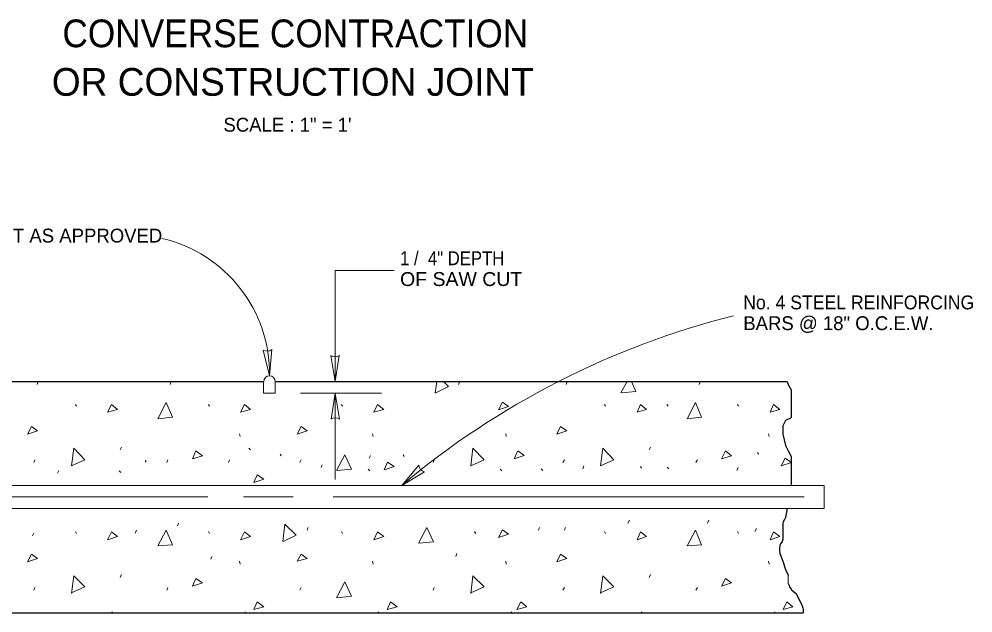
# Model space of a CAD drawing. Extents: x -78144 to -76970, y -469111 to -468408.
# Drawn here: x -78048.4 to -77910.8, y -468989.1 to -468903.5 of the extents above; entities that cross this region are included whole.
import ezdxf
from ezdxf.enums import TextEntityAlignment as Align

# ---------------------------------------------------------------- set-up
doc = ezdxf.new("R2010")
doc.units = 0
doc.header["$LTSCALE"] = 0.8
for name, color, linetype, lineweight in [('3', 7, 'Continuous', 13), ('31', 7, 'Continuous', 13), ('33', 7, 'Continuous', 13), ('5', 7, 'Continuous', 13)]:
    doc.layers.add(name, color=color, linetype=linetype, lineweight=lineweight)

msp = doc.modelspace()

# ---------------------------------------------------------------- linework, layer by layer
at = {"layer": '3', "lineweight": 25}
for p, q in [((-78088.516, -468955.74), (-78013.155, -468955.74)), ((-78011.475, -468955.74), (-77937.637, -468955.74)), ((-78086.193, -468989.1), (-77935.314, -468989.1))]:
    msp.add_line(p, q, dxfattribs=at)
at = {"layer": '3'}
for p, q in [((-78045.839, -468956.141), (-78045.675, -468955.74)), ((-78026.633, -468956.141), (-78026.475, -468955.74)), ((-78011.476, -468955.741), (-78011.475, -468955.74)), ((-77988.398, -468957.42), (-77988.155, -468955.74)), ((-77985.038, -468956.141), (-77984.874, -468955.74)), ((-77969.513, -468956.141), (-77969.356, -468955.74)), ((-77961.613, -468957.341), (-77960.734, -468955.74)), ((-77950.314, -468956.141), (-77950.156, -468955.74)), ((-78040.314, -468959.021), (-78040.156, -468959.264)), ((-78021.114, -468959.021), (-78020.957, -468959.264)), ((-78001.915, -468959.021), (-78001.757, -468959.264)), ((-77963.995, -468959.021), (-77963.838, -468959.264)), ((-77954.973, -468959.021), (-77954.815, -468959.264)), ((-77944.796, -468959.021), (-77944.638, -468959.264)), ((-78016.633, -468963.26), (-78016.554, -468963.66)), ((-77997.433, -468963.26), (-77997.355, -468963.66)), ((-77978.234, -468963.26), (-77978.155, -468963.66)), ((-77940.314, -468963.26), (-77940.235, -468963.66)), ((-78033.838, -468965.583), (-78033.673, -468965.183)), ((-78015.275, -468965.34), (-78015.038, -468965.583)), ((-77957.519, -468965.583), (-77957.355, -468965.183)), ((-78046.318, -468967.42), (-78046.154, -468967.02)), ((-78027.118, -468967.42), (-78026.954, -468967.02)), ((-78018.234, -468967.42), (-78018.076, -468967.02)), ((-78010.793, -468966.219), (-78010.635, -468966.462)), ((-78007.919, -468967.42), (-78007.755, -468967.02)), ((-77997.919, -468966.784), (-77997.755, -468966.383)), ((-77993.037, -468966.298), (-77992.873, -468966.541)), ((-77988.713, -468967.42), (-77988.555, -468967.02)), ((-77969.999, -468967.42), (-77969.756, -468967.02)), ((-77950.793, -468967.42), (-77950.557, -468967.02)), ((-77941.915, -468965.983), (-77941.757, -468966.219)), ((-78030.235, -468967.099), (-78030.078, -468967.341)), ((-78004.874, -468968.142), (-78004.717, -468967.742)), ((-77998.076, -468968.378), (-77997.834, -468968.621)), ((-77979.034, -468968.378), (-77978.798, -468968.621)), ((-77973.116, -468968.299), (-77972.873, -468968.542)), ((-77967.118, -468968.299), (-77966.954, -468967.899)), ((-77958.798, -468967.978), (-77958.634, -468968.221)), ((-77954.953, -468968.063), (-77954.717, -468968.299)), ((-77944.874, -468968.542), (-77944.717, -468968.142)), ((-78042.873, -468968.942), (-78042.715, -468968.542)), ((-78033.995, -468968.621), (-78033.759, -468968.864)), ((-78025.596, -468976.541), (-78025.439, -468976.141)), ((-77960.635, -468976.141), (-77960.399, -468975.74)), ((-77949.113, -468976.141), (-77948.956, -468975.74)), ((-78046.475, -468977.978), (-78046.318, -468977.578)), ((-78040.314, -468977.341), (-78040.156, -468977.663)), ((-78031.679, -468977.578), (-78031.515, -468977.184)), ((-78021.114, -468977.341), (-78020.957, -468977.663)), ((-78006.876, -468977.184), (-78006.718, -468976.784)), ((-78001.915, -468977.341), (-78001.757, -468977.663)), ((-77982.715, -468977.341), (-77982.558, -468977.663)), ((-77973.516, -468977.184), (-77973.359, -468976.784)), ((-77969.756, -468977.184), (-77969.599, -468976.784)), ((-77963.995, -468977.341), (-77963.838, -468977.663)), ((-77944.796, -468977.341), (-77944.638, -468977.663)), ((-77942.315, -468977.341), (-77942.079, -468976.941)), ((-77985.439, -468980.944), (-77985.275, -468980.544)), ((-78020.793, -468981.344), (-78020.635, -468980.944)), ((-78016.633, -468981.659), (-78016.554, -468982.059)), ((-77997.433, -468981.659), (-77997.355, -468982.059)), ((-77978.234, -468981.659), (-77978.155, -468982.059)), ((-77940.314, -468981.659), (-77940.235, -468982.059)), ((-78033.838, -468983.982), (-78033.673, -468983.582)), ((-77957.519, -468983.982), (-77957.355, -468983.582)), ((-77937.473, -468983.66), (-77937.473, -468984.861)), ((-78046.318, -468985.819), (-78046.154, -468985.419)), ((-78027.118, -468985.819), (-78026.954, -468985.419)), ((-78007.919, -468985.819), (-78007.755, -468985.419)), ((-77988.713, -468985.819), (-77988.555, -468985.419)), ((-77969.999, -468985.819), (-77969.756, -468985.419)), ((-77950.793, -468985.819), (-77950.557, -468985.419)), ((-78035.038, -468988.942), (-78034.953, -468989.1)), ((-78015.839, -468988.942), (-78015.754, -468989.1)), ((-77996.633, -468988.942), (-77996.554, -468989.1)), ((-77977.433, -468988.942), (-77977.355, -468989.1)), ((-77958.634, -468988.942), (-77958.555, -468989.1)), ((-77939.435, -468988.942), (-77939.356, -468989.1))]:
    msp.add_line(p, q, dxfattribs=at)
for points in [[(-78011.475, -468955.74), (-78011.475, -468957.42), (-78013.155, -468957.42), (-78013.155, -468955.74), (-78013.142, -468955.74)], [(-77987.197, -468955.74), (-77986.475, -468956.462), (-77988.319, -468957.341)], [(-77960.097, -468955.74), (-77959.454, -468957.184), (-77961.534, -468957.341)], [(-78002.637, -468968.542), (-78001.436, -468966.298), (-78000.478, -468968.378), (-78002.558, -468968.542)], [(-78010.399, -468978.778), (-78010.078, -468976.298), (-78008.477, -468977.899), (-78010.314, -468978.778)], [(-77990.793, -468979.021), (-77989.599, -468976.784), (-77988.634, -468978.864), (-77990.714, -468979.021)], [(-78040.878, -468986.298), (-78040.557, -468983.739), (-78038.956, -468985.34), (-78040.878, -468986.219)], [(-78002.637, -468986.941), (-78001.436, -468984.618), (-78000.478, -468986.698), (-78002.558, -468986.941)], [(-77983.273, -468986.298), (-77982.958, -468983.739), (-77981.357, -468985.34), (-77983.273, -468986.219)], [(-77964.553, -468986.298), (-77964.238, -468983.739), (-77962.637, -468985.34), (-77964.553, -468986.219)]]:
    msp.add_lwpolyline(points, dxfattribs=at)
at = {"layer": '3', "lineweight": 25}
for points in [[(-77937.637, -468955.74), (-77937.473, -468956.141), (-77937.079, -468956.941), (-77937.079, -468958.142), (-77937.079, -468959.343), (-77937.079, -468960.944), (-77937.873, -468961.344), (-77938.273, -468962.138), (-77938.273, -468963.339), (-77937.873, -468964.94), (-77937.473, -468965.74), (-77937.079, -468966.541), (-77937.079, -468967.742), (-77937.079, -468968.942), (-77937.079, -468970.544), (-77937.118, -468970.701)], [(-77937.656, -468974.061), (-77937.873, -468975.34), (-77937.906, -468975.439), (-77938.004, -468975.609), (-77938.234, -468975.95), (-77938.273, -468976.141), (-77938.273, -468977.341), (-77938.273, -468978.542), (-77938.286, -468978.634), (-77938.365, -468978.818), (-77938.601, -468979.159), (-77938.673, -468979.343), (-77938.752, -468979.874), (-77938.752, -468980.15), (-77938.713, -468980.412), (-77938.673, -468980.544), (-77938.273, -468981.659), (-77937.873, -468982.86), (-77937.473, -468983.66)], [(-77937.473, -468984.861), (-77937.368, -468985.137), (-77937.282, -468985.32), (-77937.079, -468985.662), (-77937, -468985.76), (-77936.817, -468985.937), (-77936.423, -468986.259), (-77936.278, -468986.462), (-77935.878, -468987.263), (-77935.478, -468988.063), (-77935.36, -468988.391), (-77935.327, -468988.627), (-77935.314, -468989.1)]]:
    msp.add_lwpolyline(points, dxfattribs=at)
at = {"layer": '3'}
for points in [[(-78028.398, -468961.101), (-78027.197, -468958.778), (-78026.318, -468960.858)], [(-77979.277, -468959.822), (-77978.713, -468958.7), (-77977.834, -468959.343)], [(-77952.079, -468961.101), (-77950.878, -468958.778), (-77949.999, -468960.858)], [(-78035.675, -468960.143), (-78035.117, -468959.021), (-78034.238, -468959.743)], [(-78016.475, -468960.143), (-78015.918, -468959.021), (-78015.038, -468959.743)], [(-77997.276, -468960.143), (-77996.718, -468959.021), (-77995.839, -468959.743)], [(-77959.277, -468960.143), (-77958.798, -468959.021), (-77957.919, -468959.743)], [(-77940.078, -468960.143), (-77939.599, -468959.021), (-77938.713, -468959.743)], [(-78047.197, -468963.339), (-78046.633, -468962.223), (-78045.754, -468962.86)], [(-78008.319, -468963.339), (-78007.755, -468962.223), (-78006.876, -468962.86)], [(-77970.878, -468963.339), (-77970.314, -468962.223), (-77969.435, -468962.86)], [(-78040.878, -468967.899), (-78040.557, -468965.34), (-78038.956, -468967.02)], [(-77983.273, -468967.899), (-77982.958, -468965.34), (-77981.357, -468967.02)], [(-77964.553, -468967.899), (-77964.238, -468965.34), (-77962.637, -468967.02)], [(-78023.437, -468966.862), (-78022.958, -468965.74), (-78021.994, -468966.462)], [(-77977.033, -468966.862), (-77976.475, -468965.74), (-77975.596, -468966.383)], [(-77947.118, -468966.862), (-77946.554, -468965.74), (-77945.675, -468966.462)], [(-77938.477, -468967.899), (-77937.919, -468966.784), (-77937.033, -468967.42)], [(-77995.754, -468968.463), (-77995.275, -468967.341), (-77994.317, -468967.978)], [(-78014.553, -468970.301), (-78014.074, -468969.179), (-78013.116, -468969.822)], [(-78035.675, -468978.542), (-78035.117, -468977.42), (-78034.238, -468978.063)], [(-78028.398, -468979.421), (-78027.197, -468977.184), (-78026.318, -468979.264)], [(-78016.475, -468978.542), (-78015.918, -468977.42), (-78015.038, -468978.063)], [(-77997.276, -468978.542), (-77996.718, -468977.42), (-77995.839, -468978.063)], [(-77979.277, -468978.221), (-77978.713, -468977.099), (-77977.834, -468977.742)], [(-77959.277, -468978.542), (-77958.798, -468977.42), (-77957.919, -468978.063)], [(-77952.079, -468979.421), (-77950.878, -468977.184), (-77949.999, -468979.264)], [(-77940.078, -468978.542), (-77939.599, -468977.42), (-77938.713, -468978.063)], [(-78047.197, -468981.738), (-78046.633, -468980.622), (-78045.754, -468981.259)], [(-78008.319, -468981.659), (-78007.755, -468980.622), (-78006.876, -468981.259)], [(-77970.878, -468981.738), (-77970.314, -468980.622), (-77969.435, -468981.259)], [(-78023.437, -468985.261), (-78022.958, -468984.139), (-78021.994, -468984.782)], [(-77947.118, -468985.261), (-77946.554, -468984.139), (-77945.675, -468984.782)], [(-78014.553, -468988.621), (-78014.074, -468987.499), (-78013.116, -468988.221)], [(-77995.353, -468988.621), (-77994.874, -468987.499), (-77993.916, -468988.221)], [(-77976.633, -468988.621), (-77976.075, -468987.499), (-77975.196, -468988.221)], [(-77938.234, -468988.621), (-77937.676, -468987.499), (-77936.797, -468988.221)]]:
    msp.add_lwpolyline(points, close=True, dxfattribs=at)
msp.add_arc((-78012.309, -468955.741), 0.833, 0, 180, dxfattribs=at)
at = {"layer": '31'}
for p, q in [((-78008.644, -468952.911), (-78008.636, -468952.91)), ((-78013.143, -468955.741), (-78013.135, -468955.74))]:
    msp.add_line(p, q, dxfattribs=at)
msp.add_lwpolyline([(-78013.135, -468955.74), (-78013.155, -468955.74), (-78013.155, -468957.42), (-78011.475, -468957.42), (-78011.475, -468955.74), (-78011.475, -468955.74)], dxfattribs=at)
msp.add_arc((-78012.309, -468955.741), 0.833, 0, 180, dxfattribs=at)
at = {"layer": '33'}
msp.add_lwpolyline([(-78092.315, -468970.701), (-77932.315, -468970.701), (-77932.315, -468974.061), (-78092.315, -468974.061)], close=True, dxfattribs=at)
at = {"layer": '5'}
for p, q in [((-78011.957, -468951.122), (-78011.974, -468951.101)), ((-78002.218, -468951.996), (-78002.236, -468951.981)), ((-78007.834, -468957.42), (-77996.173, -468957.42)), ((-78002.834, -468969.881), (-78002.834, -468957.42)), ((-78003.454, -468961.166), (-78003.437, -468961.18)), ((-77989.966, -468968.773), (-77989.973, -468968.739)), ((-78089.756, -468972.381), (-78021.193, -468972.381)), ((-78016.075, -468972.381), (-78008.877, -468972.381)), ((-78003.116, -468972.381), (-77935.196, -468972.381))]:
    msp.add_line(p, q, dxfattribs=at)
for points in [[(-78002.834, -468955.74), (-78002.834, -468939.723), (-77994.336, -468939.723)], [(-78011.974, -468951.101), (-78012.315, -468954.9), (-78013.214, -468951.2), (-78013.208, -468951.206)], [(-78002.236, -468951.981), (-78002.834, -468955.74), (-78003.477, -468951.981), (-78003.47, -468951.994)], [(-78003.437, -468961.18), (-78002.834, -468957.42), (-78002.197, -468961.18), (-78002.204, -468961.167)], [(-77989.973, -468968.739), (-77993.234, -468970.701), (-77990.754, -468967.801), (-77990.767, -468967.814)]]:
    msp.add_lwpolyline(points, dxfattribs=at)
msp.add_lwpolyline([(-78092.315, -468970.701), (-77932.315, -468970.701), (-77932.315, -468974.061), (-78092.315, -468974.061)], close=True, dxfattribs=at)
for centre, radius, start, end in [((-78032.313, -468954.583), 20, 359.09027, 77.06667), ((-77916.096, -469062.622), 120, 104.12984, 130.00336), ((-78012.649, -468950.192), 1.16, 241.25483, 306.65002), ((-78002.845, -468951.02), 1.16, 237.30964, 302.70483), ((-78002.827, -468962.142), 1.16, 57.30964, 122.70483), ((-77989.619, -468967.667), 1.16, 187.19522, 252.59041)]:
    msp.add_arc(centre, radius, start, end, dxfattribs=at)

# ---------------------------------------------------------------- texts
at = {"layer": '5', "width": 0.95}
msp.add_text('CONVERSE CONTRACTION', height=4, dxfattribs=at).set_placement((-78008.584, -468907.522), align=Align.CENTER)
at = {"layer": '5'}
for s, height, p in [('OR CONSTRUCTION JOINT', 4, (-78008.946, -468914.523)), ('SCALE : 1" = 1\'', 2, (-78009.714, -468919.7))]:
    msp.add_text(s, height=height, dxfattribs=at).set_placement(p, align=Align.CENTER)
for s, p in [('JOINT SEALANT AS APPROVED', (-78068.346, -468935.687)), ('BARS @ 18" O.C.E.W.', (-77943.968, -468948.321))]:
    msp.add_text(s, height=2, dxfattribs=at).set_placement(p)
for s, width, p in [('1 /  4" DEPTH', 0.9, (-77993.474, -468938.952)), ('OF SAW CUT', 1.05, (-77993.474, -468941.958)), ('No. 4 STEEL REINFORCING', 0.95, (-77943.968, -468945.322))]:
    msp.add_text(s, height=2, dxfattribs=dict(at, width=width)).set_placement(p)

doc.saveas('drawing.dxf')
